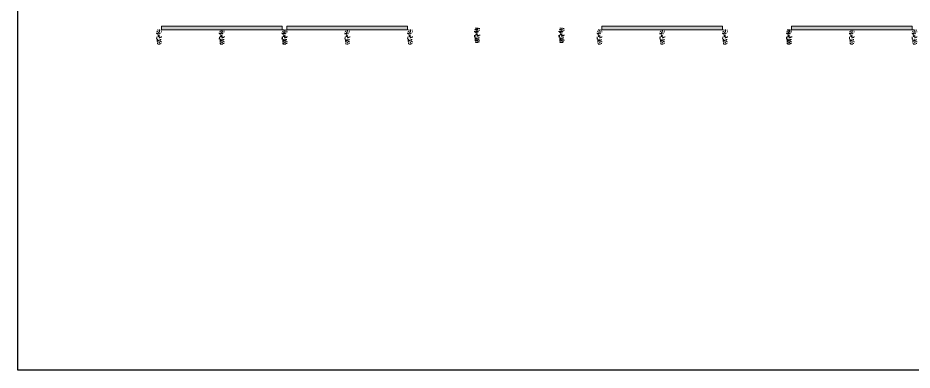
# Model space of a CAD drawing. Header units: millimetres. Extents: x 1078357 to 1340092, y -4684019 to -4550360.
# Drawn here: x 1222484 to 1259534, y -4653484 to -4638878 of the extents above; entities that cross this region are included whole.
import ezdxf

# ---------------------------------------------------------------- set-up
doc = ezdxf.new("R2010")
doc.units = ezdxf.units.MM
doc.layers.add('S-NON STR RCC WALL', color=8, linetype='Continuous', lineweight=0)
doc.layers.add('Wall-boundary', color=6, linetype='Continuous', lineweight=30)
pattern_1 = [(50, (-6208385.72, 28248190.43), (182.184669, -15.93908554), [19.05, -209.55]), (355, (-6208385.72, 28248190.43), (-35.2434214, 191.0568452), [15.24, -167.6405842]), (100.4514447, (-6208370.54, 28248189.1), (146.9412471, 175.1177519), [16.1900088, -178.0902446]), (46.1842, (-6208385.72, 28248241.23), (271.0790409, -42.042328), [28.575, -314.325]), (96.6355576, (-6208363.13, 28248237.72), (237.404134, 247.4261246), [24.2850231, -267.1356082]), (351.1841512, (-6208385.72, 28248241.23), (237.404134, 247.4261246), [22.859967, -251.459732]), (21, (-6208360.32, 28248228.53), (151.6143913, -102.2651982), [19.05, -209.55]), (326, (-6208360.32, 28248228.53), (61.8020283, 184.1879661), [15.24, -167.64]), (71.451445, (-6208347.69, 28248220), (213.4164193, 81.9227689), [16.1900088, -178.0899376]), (37.5, (-6208385.72, 28248190.43), (3.08860325, 84.55503887), [0, -165.608, 0, -170.18, 0, -168.275]), (7.5, (-6208385.72, 28248190.43), (66.8196625, 100.18057482), [0, -97.028, 0, -161.798, 0, -64.135]), (327.5, (-6208442.36, 28248190.43), (135.59059517, -5.72874399), [0, -63.5, 0, -198.12, 0, -262.89]), (317.5, (-6208467.76, 28248190.43), (148.1291814, 25.42649103), [0, -82.55, 0, -131.572, 0, -186.69])]

msp = doc.modelspace()

# ---------------------------------------------------------------- hatches: boundary and pattern name
at = {"layer": 'S-NON STR RCC WALL'}
h = msp.add_hatch(dxfattribs=at)
h.set_pattern_fill('AR-CONC', color=256, angle=180)
h.set_pattern_definition([(50, (-8401937.94, 37599728.74), (182.184669, -15.93908554), [19.05, -209.55]), (355, (-8401937.94, 37599728.74), (-35.2434214, 191.0568452), [15.24, -167.6405842]), (100.4514447, (-8401922.76, 37599727.4), (146.9412471, 175.1177519), [16.1900088, -178.0902446]), (46.1842, (-8401937.94, 37599779.54), (271.0790409, -42.0423279), [28.575, -314.325]), (96.6355576, (-8401915.35, 37599776.03), (237.404134, 247.4261246), [24.2850231, -267.1356082]), (351.1841512, (-8401937.94, 37599779.54), (237.404134, 247.4261246), [22.859967, -251.459732]), (21, (-8401912.54, 37599766.84), (151.61439127, -102.2651982), [19.05, -209.55]), (326, (-8401912.54, 37599766.84), (61.80202835, 184.1879661), [15.24, -167.64]), (71.451445, (-8401899.9, 37599758.31), (213.4164193, 81.9227689), [16.1900088, -178.0899376]), (37.5, (-8401937.94, 37599728.736), (3.08860325, 84.55503887), [0, -165.608, 0, -170.18, 0, -168.275]), (7.5, (-8401937.94, 37599728.74), (66.81966251, 100.18057482), [0, -97.028, 0, -161.798, 0, -64.135]), (327.5, (-8401994.585, 37599728.736), (135.59059517, -5.72874399), [0, -63.5, 0, -198.12, 0, -262.89]), (317.5, (-8402019.98, 37599728.74), (148.1291814, 25.42649103), [0, -82.55, 0, -131.572, 0, -186.69])])
h.paths.add_polyline_path([(1228434.3, -4639378.5), (1228234.3, -4639378.5), (1228234.3, -4639978.5), (1228434.3, -4639978.5), (1228434.3, -4639978.5), (1228434.3, -4639378.6)], is_closed=False)
h = msp.add_hatch(dxfattribs=at)
h.set_pattern_fill('AR-CONC', color=256, angle=180)
h.set_pattern_definition(pattern_1)
h.paths.add_polyline_path([(1228437.3, -4639378.4), (1233434.4, -4639378.4), (1233434.4, -4639228.4), (1228437.3, -4639228.4)])
h = msp.add_hatch(dxfattribs=at)
h.set_pattern_fill('AR-CONC', color=256, angle=180)
h.set_pattern_definition([(50, (-8399337.92, 37599728.74), (182.184669, -15.93908554), [19.05, -209.55]), (355, (-8399337.92, 37599728.74), (-35.2434214, 191.0568452), [15.24, -167.6405842]), (100.4514447, (-8399322.74, 37599727.4), (146.9412471, 175.1177519), [16.1900088, -178.0902446]), (46.1842, (-8399337.92, 37599779.54), (271.0790409, -42.0423279), [28.575, -314.325]), (96.6355576, (-8399315.33, 37599776.03), (237.404134, 247.4261246), [24.2850231, -267.1356082]), (351.1841512, (-8399337.92, 37599779.54), (237.404134, 247.4261246), [22.859967, -251.459732]), (21, (-8399312.52, 37599766.84), (151.61439127, -102.2651982), [19.05, -209.55]), (326, (-8399312.52, 37599766.84), (61.80202835, 184.1879661), [15.24, -167.64]), (71.451445, (-8399299.89, 37599758.31), (213.4164193, 81.9227689), [16.1900088, -178.0899376]), (37.5, (-8399337.92, 37599728.736), (3.08860325, 84.55503887), [0, -165.608, 0, -170.18, 0, -168.275]), (7.5, (-8399337.92, 37599728.74), (66.81966251, 100.18057482), [0, -97.028, 0, -161.798, 0, -64.135]), (327.5, (-8399394.564, 37599728.736), (135.59059517, -5.72874399), [0, -63.5, 0, -198.12, 0, -262.89]), (317.5, (-8399419.96, 37599728.74), (148.1291814, 25.42649103), [0, -82.55, 0, -131.572, 0, -186.69])])
h.paths.add_polyline_path([(1231034.3, -4639378.5), (1230834.3, -4639378.5), (1230834.3, -4639978.5), (1231034.3, -4639978.5), (1231034.3, -4639978.5), (1231034.3, -4639378.6)], is_closed=False)
h = msp.add_hatch(dxfattribs=at)
h.set_pattern_fill('AR-CONC', color=256, angle=180)
h.set_pattern_definition([(50, (-8396737.92, 37599728.74), (182.184669, -15.93908554), [19.05, -209.55]), (355, (-8396737.92, 37599728.74), (-35.2434214, 191.0568452), [15.24, -167.6405842]), (100.4514447, (-8396722.74, 37599727.4), (146.9412471, 175.1177519), [16.1900088, -178.0902446]), (46.1842, (-8396737.92, 37599779.54), (271.0790409, -42.0423279), [28.575, -314.325]), (96.6355576, (-8396715.33, 37599776.03), (237.404134, 247.4261246), [24.2850231, -267.1356082]), (351.1841512, (-8396737.92, 37599779.54), (237.404134, 247.4261246), [22.859967, -251.459732]), (21, (-8396712.52, 37599766.84), (151.61439127, -102.2651982), [19.05, -209.55]), (326, (-8396712.52, 37599766.84), (61.80202835, 184.1879661), [15.24, -167.64]), (71.451445, (-8396699.89, 37599758.31), (213.4164193, 81.9227689), [16.1900088, -178.0899376]), (37.5, (-8396737.92, 37599728.736), (3.08860325, 84.55503887), [0, -165.608, 0, -170.18, 0, -168.275]), (7.5, (-8396737.92, 37599728.74), (66.81966251, 100.18057482), [0, -97.028, 0, -161.798, 0, -64.135]), (327.5, (-8396794.564, 37599728.736), (135.59059517, -5.72874399), [0, -63.5, 0, -198.12, 0, -262.89]), (317.5, (-8396819.96, 37599728.74), (148.1291814, 25.42649103), [0, -82.55, 0, -131.572, 0, -186.69])])
h.paths.add_polyline_path([(1233634.3, -4639378.5), (1233434.3, -4639378.5), (1233434.3, -4639978.5), (1233634.3, -4639978.5), (1233634.3, -4639978.5), (1233634.3, -4639378.6)], is_closed=False)
h = msp.add_hatch(dxfattribs=at)
h.set_pattern_fill('AR-CONC', color=256)
h.set_pattern_definition(pattern_1)
h.paths.add_polyline_path([(1238631.4, -4639378.4), (1233634.3, -4639378.4), (1233634.3, -4639228.4), (1238631.4, -4639228.4)])
h = msp.add_hatch(dxfattribs=at)
h.set_pattern_fill('AR-CONC', color=256, angle=180)
h.set_pattern_definition([(50, (-8394137.94, 37599728.74), (182.184669, -15.93908554), [19.05, -209.55]), (355, (-8394137.94, 37599728.74), (-35.2434214, 191.0568452), [15.24, -167.6405842]), (100.4514447, (-8394122.76, 37599727.4), (146.9412471, 175.1177519), [16.1900088, -178.0902446]), (46.1842, (-8394137.94, 37599779.54), (271.0790409, -42.0423279), [28.575, -314.325]), (96.6355576, (-8394115.35, 37599776.03), (237.404134, 247.4261246), [24.2850231, -267.1356082]), (351.1841512, (-8394137.94, 37599779.54), (237.404134, 247.4261246), [22.859967, -251.459732]), (21, (-8394112.54, 37599766.84), (151.61439127, -102.2651982), [19.05, -209.55]), (326, (-8394112.54, 37599766.84), (61.80202835, 184.1879661), [15.24, -167.64]), (71.451445, (-8394099.9, 37599758.31), (213.4164193, 81.9227689), [16.1900088, -178.0899376]), (37.5, (-8394137.94, 37599728.736), (3.08860325, 84.55503887), [0, -165.608, 0, -170.18, 0, -168.275]), (7.5, (-8394137.94, 37599728.74), (66.81966251, 100.18057482), [0, -97.028, 0, -161.798, 0, -64.135]), (327.5, (-8394194.585, 37599728.736), (135.59059517, -5.72874399), [0, -63.5, 0, -198.12, 0, -262.89]), (317.5, (-8394219.98, 37599728.74), (148.1291814, 25.42649103), [0, -82.55, 0, -131.572, 0, -186.69])])
h.paths.add_polyline_path([(1236234.3, -4639378.5), (1236034.3, -4639378.5), (1236034.3, -4639978.5), (1236234.3, -4639978.5), (1236234.3, -4639978.5), (1236234.3, -4639378.6)], is_closed=False)
h = msp.add_hatch(dxfattribs=at)
h.set_pattern_fill('AR-CONC', color=256, angle=180)
h.set_pattern_definition([(50, (-8391537.94, 37599728.74), (182.184669, -15.93908554), [19.05, -209.55]), (355, (-8391537.94, 37599728.74), (-35.2434214, 191.0568452), [15.24, -167.6405842]), (100.4514447, (-8391522.76, 37599727.4), (146.9412471, 175.1177519), [16.1900088, -178.0902446]), (46.1842, (-8391537.94, 37599779.54), (271.0790409, -42.0423279), [28.575, -314.325]), (96.6355576, (-8391515.35, 37599776.03), (237.404134, 247.4261246), [24.2850231, -267.1356082]), (351.1841512, (-8391537.94, 37599779.54), (237.404134, 247.4261246), [22.859967, -251.459732]), (21, (-8391512.54, 37599766.84), (151.61439127, -102.2651982), [19.05, -209.55]), (326, (-8391512.54, 37599766.84), (61.80202835, 184.1879661), [15.24, -167.64]), (71.451445, (-8391499.9, 37599758.31), (213.4164193, 81.9227689), [16.1900088, -178.0899376]), (37.5, (-8391537.94, 37599728.736), (3.08860325, 84.55503887), [0, -165.608, 0, -170.18, 0, -168.275]), (7.5, (-8391537.94, 37599728.74), (66.81966251, 100.18057482), [0, -97.028, 0, -161.798, 0, -64.135]), (327.5, (-8391594.585, 37599728.736), (135.59059517, -5.72874399), [0, -63.5, 0, -198.12, 0, -262.89]), (317.5, (-8391619.98, 37599728.74), (148.1291814, 25.42649103), [0, -82.55, 0, -131.572, 0, -186.69])])
h.paths.add_polyline_path([(1238834.3, -4639378.5), (1238634.3, -4639378.5), (1238634.3, -4639978.5), (1238834.3, -4639978.5), (1238834.3, -4639978.5), (1238834.3, -4639378.6)], is_closed=False)
h = msp.add_hatch(dxfattribs=at)
h.set_pattern_fill('AR-CONC', color=256, angle=180)
h.set_pattern_definition([(50, (-8388762.96, 37599798.74), (182.184669, -15.93908554), [19.05, -209.55]), (355, (-8388762.96, 37599798.74), (-35.2434214, 191.0568452), [15.24, -167.6405842]), (100.4514447, (-8388747.78, 37599797.4), (146.9412471, 175.1177519), [16.1900088, -178.0902446]), (46.1842, (-8388762.96, 37599849.54), (271.0790409, -42.0423279), [28.575, -314.325]), (96.6355576, (-8388740.37, 37599846.03), (237.404134, 247.4261246), [24.2850231, -267.1356082]), (351.1841512, (-8388762.96, 37599849.54), (237.404134, 247.4261246), [22.859967, -251.459732]), (21, (-8388737.56, 37599836.84), (151.61439127, -102.2651982), [19.05, -209.55]), (326, (-8388737.56, 37599836.84), (61.80202835, 184.1879661), [15.24, -167.64]), (71.451445, (-8388724.92, 37599828.31), (213.4164193, 81.9227689), [16.1900088, -178.0899376]), (37.5, (-8388762.96, 37599798.736), (3.08860325, 84.55503887), [0, -165.608, 0, -170.18, 0, -168.275]), (7.5, (-8388762.96, 37599798.74), (66.81966251, 100.18057482), [0, -97.028, 0, -161.798, 0, -64.135]), (327.5, (-8388819.6, 37599798.736), (135.59059517, -5.72874399), [0, -63.5, 0, -198.12, 0, -262.89]), (317.5, (-8388845, 37599798.74), (148.1291814, 25.42649103), [0, -82.55, 0, -131.572, 0, -186.69])])
h.paths.add_polyline_path([(1241609.3, -4639308.5), (1241409.3, -4639308.5), (1241409.3, -4639908.5), (1241609.3, -4639908.5), (1241609.3, -4639908.5), (1241609.3, -4639308.6)], is_closed=False)
h = msp.add_hatch(dxfattribs=at)
h.set_pattern_fill('AR-CONC', color=256, angle=180)
h.set_pattern_definition([(50, (-8385262.96, 37599798.74), (182.184669, -15.93908554), [19.05, -209.55]), (355, (-8385262.96, 37599798.74), (-35.2434214, 191.0568452), [15.24, -167.6405842]), (100.4514447, (-8385247.78, 37599797.4), (146.9412471, 175.1177519), [16.1900088, -178.0902446]), (46.1842, (-8385262.96, 37599849.54), (271.0790409, -42.0423279), [28.575, -314.325]), (96.6355576, (-8385240.37, 37599846.03), (237.404134, 247.4261246), [24.2850231, -267.1356082]), (351.1841512, (-8385262.96, 37599849.54), (237.404134, 247.4261246), [22.859967, -251.459732]), (21, (-8385237.56, 37599836.84), (151.61439127, -102.2651982), [19.05, -209.55]), (326, (-8385237.56, 37599836.84), (61.80202835, 184.1879661), [15.24, -167.64]), (71.451445, (-8385224.92, 37599828.31), (213.4164193, 81.9227689), [16.1900088, -178.0899376]), (37.5, (-8385262.96, 37599798.736), (3.08860325, 84.55503887), [0, -165.608, 0, -170.18, 0, -168.275]), (7.5, (-8385262.96, 37599798.74), (66.81966251, 100.18057482), [0, -97.028, 0, -161.798, 0, -64.135]), (327.5, (-8385319.6, 37599798.736), (135.59059517, -5.72874399), [0, -63.5, 0, -198.12, 0, -262.89]), (317.5, (-8385345, 37599798.74), (148.1291814, 25.42649103), [0, -82.55, 0, -131.572, 0, -186.69])])
h.paths.add_polyline_path([(1245109.3, -4639308.5), (1244909.3, -4639308.5), (1244909.3, -4639908.5), (1245109.3, -4639908.5), (1245109.3, -4639908.5), (1245109.3, -4639308.6)], is_closed=False)
h = msp.add_hatch(dxfattribs=at)
h.set_pattern_fill('AR-CONC', color=256, angle=180)
h.set_pattern_definition([(50, (-8383687.94, 37599728.74), (182.184669, -15.93908554), [19.05, -209.55]), (355, (-8383687.94, 37599728.74), (-35.2434214, 191.0568452), [15.24, -167.6405842]), (100.4514447, (-8383672.76, 37599727.4), (146.9412471, 175.1177519), [16.1900088, -178.0902446]), (46.1842, (-8383687.94, 37599779.54), (271.0790409, -42.0423279), [28.575, -314.325]), (96.6355576, (-8383665.35, 37599776.03), (237.404134, 247.4261246), [24.2850231, -267.1356082]), (351.1841512, (-8383687.94, 37599779.54), (237.404134, 247.4261246), [22.859967, -251.459732]), (21, (-8383662.54, 37599766.84), (151.61439127, -102.2651982), [19.05, -209.55]), (326, (-8383662.54, 37599766.84), (61.80202835, 184.1879661), [15.24, -167.64]), (71.451445, (-8383649.9, 37599758.31), (213.4164193, 81.9227689), [16.1900088, -178.0899376]), (37.5, (-8383687.94, 37599728.736), (3.08860325, 84.55503887), [0, -165.608, 0, -170.18, 0, -168.275]), (7.5, (-8383687.94, 37599728.74), (66.81966251, 100.18057482), [0, -97.028, 0, -161.798, 0, -64.135]), (327.5, (-8383744.585, 37599728.736), (135.59059517, -5.72874399), [0, -63.5, 0, -198.12, 0, -262.89]), (317.5, (-8383769.98, 37599728.74), (148.1291814, 25.42649103), [0, -82.55, 0, -131.572, 0, -186.69])])
h.paths.add_polyline_path([(1246684.3, -4639378.5), (1246484.3, -4639378.5), (1246484.3, -4639978.5), (1246684.3, -4639978.5), (1246684.3, -4639978.5), (1246684.3, -4639378.6)], is_closed=False)
h = msp.add_hatch(dxfattribs=at)
h.set_pattern_fill('AR-CONC', color=256)
h.set_pattern_definition(pattern_1)
h.paths.add_polyline_path([(1251681.4, -4639378.6), (1246684.3, -4639378.6), (1246684.3, -4639228.6), (1251681.4, -4639228.6)])
h = msp.add_hatch(dxfattribs=at)
h.set_pattern_fill('AR-CONC', color=256, angle=180)
h.set_pattern_definition([(50, (-8381087.94, 37599728.74), (182.184669, -15.93908554), [19.05, -209.55]), (355, (-8381087.94, 37599728.74), (-35.2434214, 191.0568452), [15.24, -167.6405842]), (100.4514447, (-8381072.76, 37599727.4), (146.9412471, 175.1177519), [16.1900088, -178.0902446]), (46.1842, (-8381087.94, 37599779.54), (271.0790409, -42.0423279), [28.575, -314.325]), (96.6355576, (-8381065.35, 37599776.03), (237.404134, 247.4261246), [24.2850231, -267.1356082]), (351.1841512, (-8381087.94, 37599779.54), (237.404134, 247.4261246), [22.859967, -251.459732]), (21, (-8381062.54, 37599766.84), (151.61439127, -102.2651982), [19.05, -209.55]), (326, (-8381062.54, 37599766.84), (61.80202835, 184.1879661), [15.24, -167.64]), (71.451445, (-8381049.9, 37599758.31), (213.4164193, 81.9227689), [16.1900088, -178.0899376]), (37.5, (-8381087.94, 37599728.736), (3.08860325, 84.55503887), [0, -165.608, 0, -170.18, 0, -168.275]), (7.5, (-8381087.94, 37599728.74), (66.81966251, 100.18057482), [0, -97.028, 0, -161.798, 0, -64.135]), (327.5, (-8381144.585, 37599728.736), (135.59059517, -5.72874399), [0, -63.5, 0, -198.12, 0, -262.89]), (317.5, (-8381169.98, 37599728.74), (148.1291814, 25.42649103), [0, -82.55, 0, -131.572, 0, -186.69])])
h.paths.add_polyline_path([(1249284.3, -4639378.5), (1249084.3, -4639378.5), (1249084.3, -4639978.5), (1249284.3, -4639978.5), (1249284.3, -4639978.5), (1249284.3, -4639378.6)], is_closed=False)
h = msp.add_hatch(dxfattribs=at)
h.set_pattern_fill('AR-CONC', color=256, angle=180)
h.set_pattern_definition([(50, (-8378487.92, 37599728.74), (182.184669, -15.93908554), [19.05, -209.55]), (355, (-8378487.92, 37599728.74), (-35.2434214, 191.0568452), [15.24, -167.6405842]), (100.4514447, (-8378472.74, 37599727.4), (146.9412471, 175.1177519), [16.1900088, -178.0902446]), (46.1842, (-8378487.92, 37599779.54), (271.0790409, -42.0423279), [28.575, -314.325]), (96.6355576, (-8378465.33, 37599776.03), (237.404134, 247.4261246), [24.2850231, -267.1356082]), (351.1841512, (-8378487.92, 37599779.54), (237.404134, 247.4261246), [22.859967, -251.459732]), (21, (-8378462.52, 37599766.84), (151.61439127, -102.2651982), [19.05, -209.55]), (326, (-8378462.52, 37599766.84), (61.80202835, 184.1879661), [15.24, -167.64]), (71.451445, (-8378449.89, 37599758.31), (213.4164193, 81.9227689), [16.1900088, -178.0899376]), (37.5, (-8378487.92, 37599728.736), (3.08860325, 84.55503887), [0, -165.608, 0, -170.18, 0, -168.275]), (7.5, (-8378487.92, 37599728.74), (66.81966251, 100.18057482), [0, -97.028, 0, -161.798, 0, -64.135]), (327.5, (-8378544.564, 37599728.736), (135.59059517, -5.72874399), [0, -63.5, 0, -198.12, 0, -262.89]), (317.5, (-8378569.96, 37599728.74), (148.1291814, 25.42649103), [0, -82.55, 0, -131.572, 0, -186.69])])
h.paths.add_polyline_path([(1251884.3, -4639378.5), (1251684.3, -4639378.5), (1251684.3, -4639978.5), (1251884.3, -4639978.5), (1251884.3, -4639978.5), (1251884.3, -4639378.6)], is_closed=False)
h = msp.add_hatch(dxfattribs=at)
h.set_pattern_fill('AR-CONC', color=256, angle=180)
h.set_pattern_definition([(50, (-8375837.96, 37599728.8), (182.184669, -15.93908554), [19.05, -209.55]), (355, (-8375837.96, 37599728.8), (-35.2434214, 191.0568452), [15.24, -167.6405842]), (100.4514447, (-8375822.78, 37599727.47), (146.9412471, 175.1177519), [16.1900088, -178.0902446]), (46.1842, (-8375837.96, 37599779.6), (271.0790409, -42.0423279), [28.575, -314.325]), (96.6355576, (-8375815.37, 37599776.1), (237.404134, 247.4261246), [24.2850231, -267.1356082]), (351.1841512, (-8375837.96, 37599779.6), (237.404134, 247.4261246), [22.859967, -251.459732]), (21, (-8375812.56, 37599766.9), (151.61439127, -102.2651982), [19.05, -209.55]), (326, (-8375812.56, 37599766.9), (61.80202835, 184.1879661), [15.24, -167.64]), (71.451445, (-8375799.92, 37599758.38), (213.4164193, 81.9227689), [16.1900088, -178.0899376]), (37.5, (-8375837.96, 37599728.8), (3.08860325, 84.55503887), [0, -165.608, 0, -170.18, 0, -168.275]), (7.5, (-8375837.96, 37599728.8), (66.81966251, 100.18057482), [0, -97.028, 0, -161.798, 0, -64.135]), (327.5, (-8375894.6, 37599728.8), (135.59059517, -5.72874399), [0, -63.5, 0, -198.12, 0, -262.89]), (317.5, (-8375920, 37599728.8), (148.1291814, 25.42649103), [0, -82.55, 0, -131.572, 0, -186.69])])
h.paths.add_polyline_path([(1254534.3, -4639378.5), (1254334.3, -4639378.5), (1254334.3, -4639978.5), (1254534.3, -4639978.5), (1254534.3, -4639978.5), (1254534.3, -4639378.6)], is_closed=False)
h = msp.add_hatch(dxfattribs=at)
h.set_pattern_fill('AR-CONC', color=256, angle=180)
h.set_pattern_definition(pattern_1)
h.paths.add_polyline_path([(1254537.3, -4639378.6), (1259534.4, -4639378.6), (1259534.4, -4639228.6), (1254537.3, -4639228.6)])
h = msp.add_hatch(dxfattribs=at)
h.set_pattern_fill('AR-CONC', color=256, angle=180)
h.set_pattern_definition([(50, (-8373237.94, 37599728.74), (182.184669, -15.93908554), [19.05, -209.55]), (355, (-8373237.94, 37599728.74), (-35.2434214, 191.0568452), [15.24, -167.6405842]), (100.4514447, (-8373222.76, 37599727.4), (146.9412471, 175.1177519), [16.1900088, -178.0902446]), (46.1842, (-8373237.94, 37599779.54), (271.0790409, -42.0423279), [28.575, -314.325]), (96.6355576, (-8373215.35, 37599776.03), (237.404134, 247.4261246), [24.2850231, -267.1356082]), (351.1841512, (-8373237.94, 37599779.54), (237.404134, 247.4261246), [22.859967, -251.459732]), (21, (-8373212.54, 37599766.84), (151.61439127, -102.2651982), [19.05, -209.55]), (326, (-8373212.54, 37599766.84), (61.80202835, 184.1879661), [15.24, -167.64]), (71.451445, (-8373199.9, 37599758.31), (213.4164193, 81.9227689), [16.1900088, -178.0899376]), (37.5, (-8373237.94, 37599728.736), (3.08860325, 84.55503887), [0, -165.608, 0, -170.18, 0, -168.275]), (7.5, (-8373237.94, 37599728.74), (66.81966251, 100.18057482), [0, -97.028, 0, -161.798, 0, -64.135]), (327.5, (-8373294.585, 37599728.736), (135.59059517, -5.72874399), [0, -63.5, 0, -198.12, 0, -262.89]), (317.5, (-8373319.98, 37599728.74), (148.1291814, 25.42649103), [0, -82.55, 0, -131.572, 0, -186.69])])
h.paths.add_polyline_path([(1257134.3, -4639378.5), (1256934.3, -4639378.5), (1256934.3, -4639978.5), (1257134.3, -4639978.5), (1257134.3, -4639978.5), (1257134.3, -4639378.6)], is_closed=False)
h = msp.add_hatch(dxfattribs=at)
h.set_pattern_fill('AR-CONC', color=256, angle=180)
h.set_pattern_definition([(50, (-8370637.92, 37599728.74), (182.184669, -15.93908554), [19.05, -209.55]), (355, (-8370637.92, 37599728.74), (-35.2434214, 191.0568452), [15.24, -167.6405842]), (100.4514447, (-8370622.74, 37599727.4), (146.9412471, 175.1177519), [16.1900088, -178.0902446]), (46.1842, (-8370637.92, 37599779.54), (271.0790409, -42.0423279), [28.575, -314.325]), (96.6355576, (-8370615.33, 37599776.03), (237.404134, 247.4261246), [24.2850231, -267.1356082]), (351.1841512, (-8370637.92, 37599779.54), (237.404134, 247.4261246), [22.859967, -251.459732]), (21, (-8370612.52, 37599766.84), (151.61439127, -102.2651982), [19.05, -209.55]), (326, (-8370612.52, 37599766.84), (61.80202835, 184.1879661), [15.24, -167.64]), (71.451445, (-8370599.89, 37599758.31), (213.4164193, 81.9227689), [16.1900088, -178.0899376]), (37.5, (-8370637.92, 37599728.736), (3.08860325, 84.55503887), [0, -165.608, 0, -170.18, 0, -168.275]), (7.5, (-8370637.92, 37599728.74), (66.81966251, 100.18057482), [0, -97.028, 0, -161.798, 0, -64.135]), (327.5, (-8370694.564, 37599728.736), (135.59059517, -5.72874399), [0, -63.5, 0, -198.12, 0, -262.89]), (317.5, (-8370719.96, 37599728.74), (148.1291814, 25.42649103), [0, -82.55, 0, -131.572, 0, -186.69])])
h.paths.add_polyline_path([(1259734.3, -4639378.5), (1259534.3, -4639378.5), (1259534.3, -4639978.5), (1259734.3, -4639978.5), (1259734.3, -4639978.5), (1259734.3, -4639378.6)], is_closed=False)

# ---------------------------------------------------------------- linework, layer by layer
at = {"layer": 'S-NON STR RCC WALL', "elevation": 0}
for points in [[(1228437.3, -4639378.4), (1233434.4, -4639378.4), (1233434.4, -4639228.4), (1228437.3, -4639228.4)], [(1238631.4, -4639378.4), (1233634.3, -4639378.4), (1233634.3, -4639228.4), (1238631.4, -4639228.4)], [(1251681.4, -4639378.6), (1246684.3, -4639378.6), (1246684.3, -4639228.6), (1251681.4, -4639228.6)], [(1254537.3, -4639378.6), (1259534.4, -4639378.6), (1259534.4, -4639228.6), (1254537.3, -4639228.6)]]:
    msp.add_lwpolyline(points, close=True, dxfattribs=at)
at = {"layer": 'Wall-boundary', "ltscale": 700, "elevation": 0}
msp.add_lwpolyline([(1222484.4, -4613561.6), (1323871.3, -4613561.6), (1323871.3, -4653484.2), (1222484.4, -4653484.2)], close=True, dxfattribs=at)

doc.saveas('drawing.dxf')
